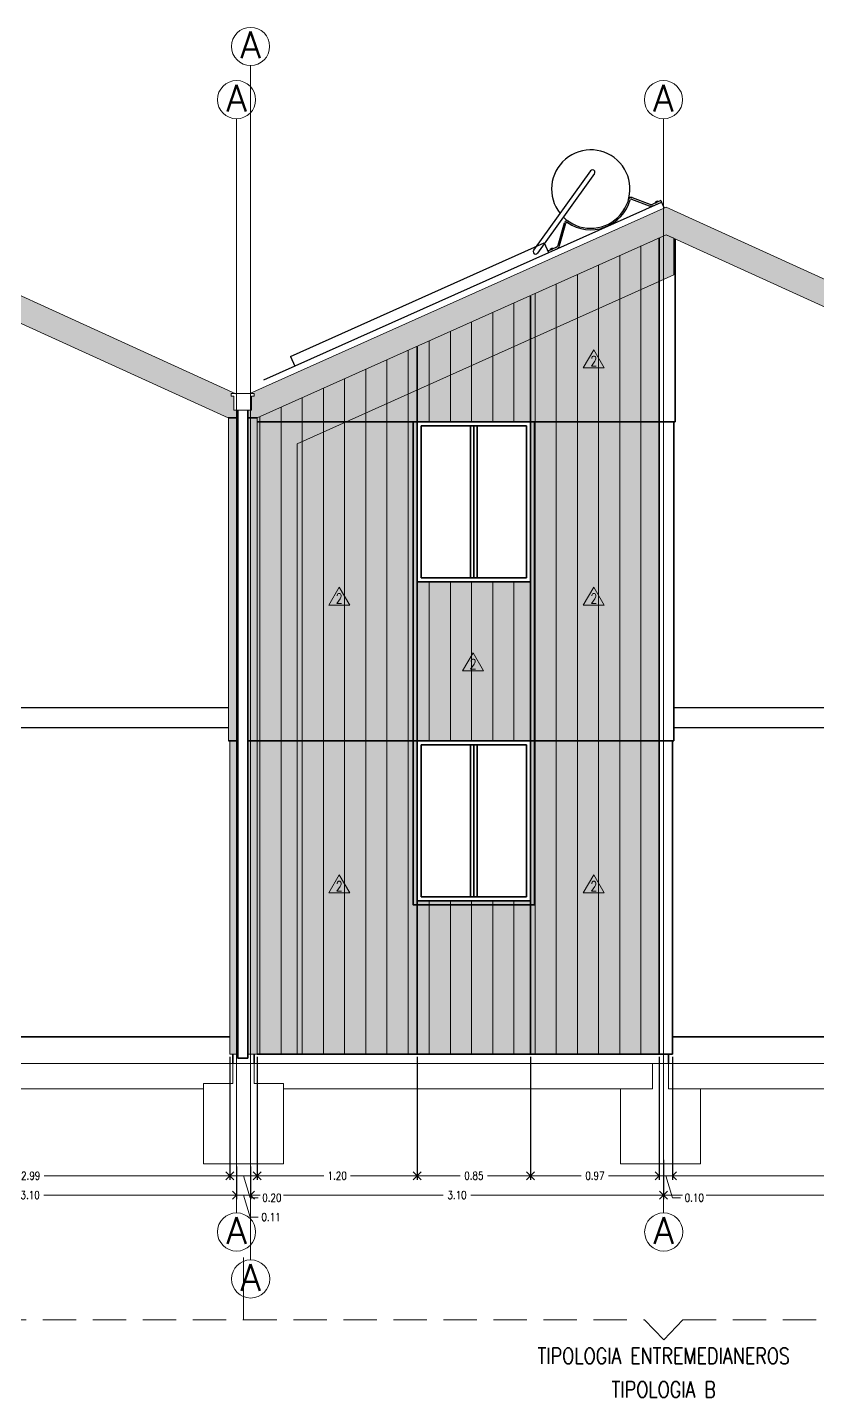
# Model space of a CAD drawing. Header units: inches. Extents: x 10.8 to 60.4, y 12.2 to 79.7.
# Drawn here: x 18.48 to 24.4, y 49.45 to 59.72 of the extents above; entities that cross this region are included whole.
import ezdxf
from ezdxf.enums import TextEntityAlignment as Align

# ---------------------------------------------------------------- set-up
doc = ezdxf.new("R2010")
doc.units = ezdxf.units.IN
doc.header["$MEASUREMENT"] = 0
doc.linetypes.add('HIDDEN', pattern=[0.375, 0.25, -0.125])
doc.layers.get('DEFPOINTS').update_dxf_attribs({"color": 210})
doc.layers.add('_AUX', color=210, linetype='Continuous', lineweight=18, plot=False)
for name, color, linetype, lineweight in [('A-ANNO-DIMS', 3, 'Continuous', 18), ('A-ANNO-SYMB', 3, 'Continuous', 18), ('A-ANNO-TEXT', 3, 'Continuous', 18), ('A-ELEV-IDEN', 3, 'Continuous', 18), ('A-ELEV-MBE1', 7, 'Continuous', 35), ('A-ELEV-MBE2', 4, 'Continuous', 25), ('A-ELEV-PATT', 8, 'Continuous', 18)]:
    doc.layers.add(name, color=color, linetype=linetype, lineweight=lineweight)
doc.styles.add('E-ROMANS', font='romans.shx', dxfattribs={"width": 0.8})
doc.dimstyles.new('E-0050_ARW_12', dxfattribs={"dimscale": 0.001, "dimtxt": 60, "dimasz": 60, "dimexe": 30, "dimexo": 20, "dimgap": 30, "dimtad": 0, "dimzin": 0, "dimdsep": 46, "dimtxsty": 'E-ROMANS', "dimblk": 'OPEN90', "dimcen": 30, "dimclrd": 256, "dimclre": 256, "dimclrt": 256, "dimadec": 0, "dimazin": 0, "dimtfac": 1, "dimtmove": 1, "dimatfit": 3, "dimldrblk": 'OPEN90', "dimfxl": 1, "dimtfill": 1, "dimtolj": 1, "dimtzin": 0, "dimlwd": -1, "dimarcsym": 0})
pattern_1 = [(90, (-443.64682, 65.54567), (-0.15875, 1e-17), [])]

# ---------------------------------------------------------------- blocks, each defined once
blk = doc.blocks.new('_Open90')
at = {"color": 0, "linetype": 'ByBlock', "lineweight": -2}
for p, q in [((0, 0), (-1, 0)), ((-0.5, 0.5), (0, 0)), ((0, 0), (-0.5, -0.5))]:
    blk.add_line(p, q, dxfattribs=at)
blk = doc.blocks.new('*D1663')
at = {"layer": 'A-ANNO-DIMS', "lineweight": -2, "transparency": 16777216}
for p, q in [((16.948, 51.236), (16.948, 50.941)), ((20.045, 51.186), (20.045, 50.941))]:
    blk.add_line(p, q, dxfattribs=at)
at = {"layer": 'A-ANNO-DIMS', "transparency": 16777216}
for p, q in [((17.008, 50.971), (18.394, 50.971)), ((19.985, 50.971), (18.6, 50.971))]:
    blk.add_line(p, q, dxfattribs=at)
at = {"layer": 'DEFPOINTS', "color": 0, "transparency": 16777216}
for p in [(16.948, 51.256), (20.045, 51.206), (20.045, 50.971)]:
    blk.add_point(p, dxfattribs=at)
at = {"layer": 'A-ANNO-DIMS', "transparency": 16777216, "xscale": 0.06, "yscale": 0.06, "zscale": 0.06, "rotation": 180}
blk.add_blockref('_Open90', (16.948, 50.971), dxfattribs=at)
at = {"layer": 'A-ANNO-DIMS', "transparency": 16777216, "xscale": 0.06, "yscale": 0.06, "zscale": 0.06}
blk.add_blockref('_Open90', (20.045, 50.971), dxfattribs=at)
at = {"layer": 'A-ANNO-DIMS', "transparency": 16777216, "insert": (18.497, 50.971), "char_height": 0.06, "attachment_point": 5, "style": 'E-ROMANS', "bg_fill": 3, "box_fill_scale": 1.25, "bg_fill_color": 256, "bg_fill_true_color": 13158600, "bg_fill_transparency": 0}
blk.add_mtext('\\A1;3.10', dxfattribs=at)
blk = doc.blocks.new('*D1664')
at = {"layer": 'A-ANNO-DIMS', "lineweight": -2, "transparency": 16777216}
for p, q in [((20.045, 51.186), (20.045, 50.941)), ((20.15, 51.186), (20.15, 50.941))]:
    blk.add_line(p, q, dxfattribs=at)
at = {"layer": 'A-ANNO-DIMS', "transparency": 16777216}
for p, q in [((19.985, 50.971), (19.925, 50.971)), ((20.045, 50.971), (20.15, 50.971)), ((20.045, 50.971), (20.15, 50.971)), ((20.098, 50.971), (20.147, 50.806)), ((20.21, 50.971), (20.27, 50.971)), ((20.147, 50.806), (20.207, 50.806))]:
    blk.add_line(p, q, dxfattribs=at)
at = {"layer": 'DEFPOINTS', "color": 0, "transparency": 16777216}
for p in [(20.045, 51.206), (20.15, 51.206), (20.15, 50.971)]:
    blk.add_point(p, dxfattribs=at)
at = {"layer": 'A-ANNO-DIMS', "transparency": 16777216, "xscale": 0.06, "yscale": 0.06, "zscale": 0.06}
blk.add_blockref('_Open90', (20.045, 50.971), dxfattribs=at)
at = {"layer": 'A-ANNO-DIMS', "transparency": 16777216, "xscale": 0.06, "yscale": 0.06, "zscale": 0.06, "rotation": 180}
blk.add_blockref('_Open90', (20.15, 50.971), dxfattribs=at)
at = {"layer": 'A-ANNO-DIMS', "transparency": 16777216, "insert": (20.304, 50.806), "char_height": 0.06, "attachment_point": 5, "style": 'E-ROMANS', "bg_fill": 3, "box_fill_scale": 1.25, "bg_fill_color": 256, "bg_fill_true_color": 13158600, "bg_fill_transparency": 0}
blk.add_mtext('\\A1;0.11', dxfattribs=at)
blk = doc.blocks.new('*D1665')
at = {"layer": 'A-ANNO-DIMS', "lineweight": -2, "transparency": 16777216}
for p, q in [((20.15, 51.186), (20.15, 50.941)), ((23.247, 51.236), (23.247, 50.941))]:
    blk.add_line(p, q, dxfattribs=at)
at = {"layer": 'A-ANNO-DIMS', "transparency": 16777216}
for p, q in [((20.21, 50.971), (21.596, 50.971)), ((23.187, 50.971), (21.802, 50.971))]:
    blk.add_line(p, q, dxfattribs=at)
at = {"layer": 'DEFPOINTS', "color": 0, "transparency": 16777216}
for p in [(23.247, 51.256), (20.15, 51.206), (23.247, 50.971)]:
    blk.add_point(p, dxfattribs=at)
at = {"layer": 'A-ANNO-DIMS', "transparency": 16777216, "xscale": 0.06, "yscale": 0.06, "zscale": 0.06, "rotation": 180}
blk.add_blockref('_Open90', (20.15, 50.971), dxfattribs=at)
at = {"layer": 'A-ANNO-DIMS', "transparency": 16777216, "xscale": 0.06, "yscale": 0.06, "zscale": 0.06}
blk.add_blockref('_Open90', (23.247, 50.971), dxfattribs=at)
at = {"layer": 'A-ANNO-DIMS', "transparency": 16777216, "insert": (21.699, 50.971), "char_height": 0.06, "attachment_point": 5, "style": 'E-ROMANS', "bg_fill": 3, "box_fill_scale": 1.25, "bg_fill_color": 256, "bg_fill_true_color": 13158600, "bg_fill_transparency": 0}
blk.add_mtext('\\A1;3.10', dxfattribs=at)
blk = doc.blocks.new('*D1598')
at = {"layer": 'A-ANNO-DIMS', "lineweight": -2, "transparency": 16777216}
for p, q in [((23.247, 51.236), (23.247, 50.941)), ((26.344, 51.236), (26.344, 50.941))]:
    blk.add_line(p, q, dxfattribs=at)
at = {"layer": 'A-ANNO-DIMS', "transparency": 16777216}
for p, q in [((23.307, 50.971), (24.693, 50.971)), ((26.284, 50.971), (24.899, 50.971))]:
    blk.add_line(p, q, dxfattribs=at)
at = {"layer": 'DEFPOINTS', "color": 0, "transparency": 16777216}
for p in [(23.247, 51.256), (26.344, 51.256), (26.344, 50.971)]:
    blk.add_point(p, dxfattribs=at)
at = {"layer": 'A-ANNO-DIMS', "transparency": 16777216, "xscale": 0.06, "yscale": 0.06, "zscale": 0.06, "rotation": 180}
blk.add_blockref('_Open90', (23.247, 50.971), dxfattribs=at)
at = {"layer": 'A-ANNO-DIMS', "transparency": 16777216, "xscale": 0.06, "yscale": 0.06, "zscale": 0.06}
blk.add_blockref('_Open90', (26.344, 50.971), dxfattribs=at)
at = {"layer": 'A-ANNO-DIMS', "transparency": 16777216, "insert": (24.796, 50.971), "char_height": 0.06, "attachment_point": 5, "style": 'E-ROMANS', "bg_fill": 3, "box_fill_scale": 1.25, "bg_fill_color": 256, "bg_fill_true_color": 13158600, "bg_fill_transparency": 0}
blk.add_mtext('\\A1;3.10', dxfattribs=at)
blk = doc.blocks.new('*D1671')
at = {"layer": 'A-ANNO-DIMS', "lineweight": -2, "transparency": 16777216}
for p, q in [((17.007, 52.006), (17.007, 51.086)), ((19.996, 52.006), (19.996, 51.086))]:
    blk.add_line(p, q, dxfattribs=at)
at = {"layer": 'A-ANNO-DIMS', "transparency": 16777216}
for p, q in [((17.067, 51.116), (18.399, 51.116)), ((19.936, 51.116), (18.603, 51.116))]:
    blk.add_line(p, q, dxfattribs=at)
at = {"layer": 'DEFPOINTS', "color": 0, "transparency": 16777216}
for p in [(17.007, 52.026), (19.996, 52.026), (19.996, 51.116)]:
    blk.add_point(p, dxfattribs=at)
at = {"layer": 'A-ANNO-DIMS', "transparency": 16777216, "xscale": 0.06, "yscale": 0.06, "zscale": 0.06, "rotation": 180}
blk.add_blockref('_Open90', (17.007, 51.116), dxfattribs=at)
at = {"layer": 'A-ANNO-DIMS', "transparency": 16777216, "xscale": 0.06, "yscale": 0.06, "zscale": 0.06}
blk.add_blockref('_Open90', (19.996, 51.116), dxfattribs=at)
at = {"layer": 'A-ANNO-DIMS', "transparency": 16777216, "insert": (18.501, 51.116), "char_height": 0.06, "attachment_point": 5, "style": 'E-ROMANS', "bg_fill": 3, "box_fill_scale": 1.25, "bg_fill_color": 256, "bg_fill_true_color": 13158600, "bg_fill_transparency": 0}
blk.add_mtext('\\A1;2.99', dxfattribs=at)
blk = doc.blocks.new('*D1672')
at = {"layer": 'A-ANNO-DIMS', "lineweight": -2, "transparency": 16777216}
for p, q in [((19.996, 52.006), (19.996, 51.086)), ((20.2, 52.006), (20.2, 51.086))]:
    blk.add_line(p, q, dxfattribs=at)
at = {"layer": 'A-ANNO-DIMS', "transparency": 16777216}
for p, q in [((20.056, 51.116), (20.14, 51.116)), ((20.098, 51.116), (20.147, 50.951)), ((20.147, 50.951), (20.207, 50.951))]:
    blk.add_line(p, q, dxfattribs=at)
at = {"layer": 'DEFPOINTS', "color": 0, "transparency": 16777216}
for p in [(19.996, 52.026), (20.2, 52.026), (20.2, 51.116)]:
    blk.add_point(p, dxfattribs=at)
at = {"layer": 'A-ANNO-DIMS', "transparency": 16777216, "xscale": 0.06, "yscale": 0.06, "zscale": 0.06, "rotation": 180}
blk.add_blockref('_Open90', (19.996, 51.116), dxfattribs=at)
at = {"layer": 'A-ANNO-DIMS', "transparency": 16777216, "xscale": 0.06, "yscale": 0.06, "zscale": 0.06}
blk.add_blockref('_Open90', (20.2, 51.116), dxfattribs=at)
at = {"layer": 'A-ANNO-DIMS', "transparency": 16777216, "insert": (20.31, 50.951), "char_height": 0.06, "attachment_point": 5, "style": 'E-ROMANS', "bg_fill": 3, "box_fill_scale": 1.25, "bg_fill_color": 256, "bg_fill_true_color": 13158600, "bg_fill_transparency": 0}
blk.add_mtext('\\A1;0.20', dxfattribs=at)
blk = doc.blocks.new('*D1673')
at = {"layer": 'A-ANNO-DIMS', "lineweight": -2, "transparency": 16777216}
for p, q in [((20.2, 52.006), (20.2, 51.086)), ((21.4, 52.006), (21.4, 51.086))]:
    blk.add_line(p, q, dxfattribs=at)
at = {"layer": 'A-ANNO-DIMS', "transparency": 16777216}
for p, q in [((20.26, 51.116), (20.7, 51.116)), ((21.34, 51.116), (20.899, 51.116))]:
    blk.add_line(p, q, dxfattribs=at)
at = {"layer": 'DEFPOINTS', "color": 0, "transparency": 16777216}
for p in [(20.2, 52.026), (21.4, 52.026), (21.4, 51.116)]:
    blk.add_point(p, dxfattribs=at)
at = {"layer": 'A-ANNO-DIMS', "transparency": 16777216, "xscale": 0.06, "yscale": 0.06, "zscale": 0.06, "rotation": 180}
blk.add_blockref('_Open90', (20.2, 51.116), dxfattribs=at)
at = {"layer": 'A-ANNO-DIMS', "transparency": 16777216, "xscale": 0.06, "yscale": 0.06, "zscale": 0.06}
blk.add_blockref('_Open90', (21.4, 51.116), dxfattribs=at)
at = {"layer": 'A-ANNO-DIMS', "transparency": 16777216, "insert": (20.8, 51.116), "char_height": 0.06, "attachment_point": 5, "style": 'E-ROMANS', "bg_fill": 3, "box_fill_scale": 1.25, "bg_fill_color": 256, "bg_fill_true_color": 13158600, "bg_fill_transparency": 0}
blk.add_mtext('\\A1;1.20', dxfattribs=at)
blk = doc.blocks.new('*D1674')
at = {"layer": 'A-ANNO-DIMS', "lineweight": -2, "transparency": 16777216}
for p, q in [((21.4, 52.006), (21.4, 51.086)), ((22.25, 52.006), (22.25, 51.086))]:
    blk.add_line(p, q, dxfattribs=at)
at = {"layer": 'A-ANNO-DIMS', "transparency": 16777216}
for p, q in [((21.46, 51.116), (21.722, 51.116)), ((22.19, 51.116), (21.928, 51.116))]:
    blk.add_line(p, q, dxfattribs=at)
at = {"layer": 'DEFPOINTS', "color": 0, "transparency": 16777216}
for p in [(21.4, 52.026), (22.25, 52.026), (22.25, 51.116)]:
    blk.add_point(p, dxfattribs=at)
at = {"layer": 'A-ANNO-DIMS', "transparency": 16777216, "xscale": 0.06, "yscale": 0.06, "zscale": 0.06, "rotation": 180}
blk.add_blockref('_Open90', (21.4, 51.116), dxfattribs=at)
at = {"layer": 'A-ANNO-DIMS', "transparency": 16777216, "xscale": 0.06, "yscale": 0.06, "zscale": 0.06}
blk.add_blockref('_Open90', (22.25, 51.116), dxfattribs=at)
at = {"layer": 'A-ANNO-DIMS', "transparency": 16777216, "insert": (21.825, 51.116), "char_height": 0.06, "attachment_point": 5, "style": 'E-ROMANS', "bg_fill": 3, "box_fill_scale": 1.25, "bg_fill_color": 256, "bg_fill_true_color": 13158600, "bg_fill_transparency": 0}
blk.add_mtext('\\A1;0.85', dxfattribs=at)
blk = doc.blocks.new('*D1675')
at = {"layer": 'A-ANNO-DIMS', "lineweight": -2, "transparency": 16777216}
for p, q in [((22.25, 52.006), (22.25, 51.086)), ((23.216, 52.006), (23.216, 51.086))]:
    blk.add_line(p, q, dxfattribs=at)
at = {"layer": 'A-ANNO-DIMS', "transparency": 16777216}
for p, q in [((22.31, 51.116), (22.63, 51.116)), ((23.156, 51.116), (22.836, 51.116))]:
    blk.add_line(p, q, dxfattribs=at)
at = {"layer": 'DEFPOINTS', "color": 0, "transparency": 16777216}
for p in [(22.25, 52.026), (23.216, 52.026), (23.216, 51.116)]:
    blk.add_point(p, dxfattribs=at)
at = {"layer": 'A-ANNO-DIMS', "transparency": 16777216, "xscale": 0.06, "yscale": 0.06, "zscale": 0.06, "rotation": 180}
blk.add_blockref('_Open90', (22.25, 51.116), dxfattribs=at)
at = {"layer": 'A-ANNO-DIMS', "transparency": 16777216, "xscale": 0.06, "yscale": 0.06, "zscale": 0.06}
blk.add_blockref('_Open90', (23.216, 51.116), dxfattribs=at)
at = {"layer": 'A-ANNO-DIMS', "transparency": 16777216, "insert": (22.733, 51.116), "char_height": 0.06, "attachment_point": 5, "style": 'E-ROMANS', "bg_fill": 3, "box_fill_scale": 1.25, "bg_fill_color": 256, "bg_fill_true_color": 13158600, "bg_fill_transparency": 0}
blk.add_mtext('\\A1;0.97', dxfattribs=at)
blk = doc.blocks.new('*D1676')
at = {"layer": 'A-ANNO-DIMS', "lineweight": -2, "transparency": 16777216}
for p, q in [((23.216, 52.006), (23.216, 51.086)), ((23.316, 52.006), (23.316, 51.086))]:
    blk.add_line(p, q, dxfattribs=at)
at = {"layer": 'A-ANNO-DIMS', "transparency": 16777216}
for p, q in [((23.156, 51.116), (23.096, 51.116)), ((23.216, 51.116), (23.316, 51.116)), ((23.216, 51.116), (23.316, 51.116)), ((23.266, 51.116), (23.315, 50.951)), ((23.376, 51.116), (23.436, 51.116)), ((23.315, 50.951), (23.375, 50.951))]:
    blk.add_line(p, q, dxfattribs=at)
at = {"layer": 'DEFPOINTS', "color": 0, "transparency": 16777216}
for p in [(23.216, 52.026), (23.316, 52.026), (23.316, 51.116)]:
    blk.add_point(p, dxfattribs=at)
at = {"layer": 'A-ANNO-DIMS', "transparency": 16777216, "xscale": 0.06, "yscale": 0.06, "zscale": 0.06}
blk.add_blockref('_Open90', (23.216, 51.116), dxfattribs=at)
at = {"layer": 'A-ANNO-DIMS', "transparency": 16777216, "xscale": 0.06, "yscale": 0.06, "zscale": 0.06, "rotation": 180}
blk.add_blockref('_Open90', (23.316, 51.116), dxfattribs=at)
at = {"layer": 'A-ANNO-DIMS', "transparency": 16777216, "insert": (23.478, 50.951), "char_height": 0.06, "attachment_point": 5, "style": 'E-ROMANS', "bg_fill": 3, "box_fill_scale": 1.25, "bg_fill_color": 256, "bg_fill_true_color": 13158600, "bg_fill_transparency": 0}
blk.add_mtext('\\A1;0.10', dxfattribs=at)
blk = doc.blocks.new('*D1677')
at = {"layer": 'A-ANNO-DIMS', "lineweight": -2, "transparency": 16777216}
for p, q in [((23.316, 52.006), (23.316, 51.086)), ((26.295, 52.006), (26.295, 51.086))]:
    blk.add_line(p, q, dxfattribs=at)
at = {"layer": 'A-ANNO-DIMS', "transparency": 16777216}
for p, q in [((23.376, 51.116), (24.702, 51.116)), ((26.235, 51.116), (24.908, 51.116))]:
    blk.add_line(p, q, dxfattribs=at)
at = {"layer": 'DEFPOINTS', "color": 0, "transparency": 16777216}
for p in [(23.316, 52.026), (26.295, 52.026), (26.295, 51.116)]:
    blk.add_point(p, dxfattribs=at)
at = {"layer": 'A-ANNO-DIMS', "transparency": 16777216, "xscale": 0.06, "yscale": 0.06, "zscale": 0.06, "rotation": 180}
blk.add_blockref('_Open90', (23.316, 51.116), dxfattribs=at)
at = {"layer": 'A-ANNO-DIMS', "transparency": 16777216, "xscale": 0.06, "yscale": 0.06, "zscale": 0.06}
blk.add_blockref('_Open90', (26.295, 51.116), dxfattribs=at)
at = {"layer": 'A-ANNO-DIMS', "transparency": 16777216, "insert": (24.805, 51.116), "char_height": 0.06, "attachment_point": 5, "style": 'E-ROMANS', "bg_fill": 3, "box_fill_scale": 1.25, "bg_fill_color": 256, "bg_fill_true_color": 13158600, "bg_fill_transparency": 0}
blk.add_mtext('\\A1;2.98', dxfattribs=at)

msp = doc.modelspace()

# ---------------------------------------------------------------- hatches: boundary and pattern name
at = {"layer": 'A-ELEV-PATT'}
h = msp.add_hatch(color=252, dxfattribs=at)
h.paths.add_polyline_path([(13.901, 56.796), (13.79, 56.796), (13.79, 54.376), (13.901, 54.376)])
h.paths.add_polyline_path([(13.901, 54.376), (13.802, 54.376), (13.802, 52.026), (13.901, 52.026)])
h.paths.add_polyline_path([(16.968, 58.169), (16.969, 58.375), (13.79, 56.952), (13.79, 56.796), (13.901, 56.796)])
h.paths.add_polyline_path([(16.969, 58.375), (16.968, 58.169), (19.983, 56.796), (20.054, 56.796), (20.054, 56.854), (20.026, 56.854), (20.026, 56.958), (20.006, 56.958), (20.006, 56.978), (20.038, 56.978)])
h.paths.add_polyline_path([(20.054, 56.796), (19.984, 56.796), (19.984, 54.376), (20.054, 54.376)])
h.paths.add_polyline_path([(20.2, 56.796), (20.129, 56.796), (20.129, 54.376), (20.2, 54.376)])
h.paths.add_polyline_path([(20.054, 54.376), (19.996, 54.376), (19.996, 52.026), (20.054, 52.026)])
h.paths.add_polyline_path([(20.2, 54.376), (20.129, 54.376), (20.129, 52.026), (20.2, 52.026)])
h = msp.add_hatch(color=252, dxfattribs=at)
h.paths.add_polyline_path([(23.268, 58.375), (20.146, 56.978), (20.178, 56.978), (20.178, 56.958), (20.158, 56.958), (20.158, 56.854), (20.129, 56.854), (20.129, 56.796), (20.2, 56.796), (23.267, 58.169), (26.282, 56.796), (26.353, 56.796), (26.353, 56.854), (26.325, 56.854), (26.325, 56.958), (26.305, 56.958), (26.305, 56.978), (26.337, 56.978)])
h.paths.add_polyline_path([(29.566, 58.169), (32.595, 56.79), (32.715, 56.79), (32.715, 56.807), (32.705, 56.807), (32.705, 56.947), (29.567, 58.375), (26.445, 56.978), (26.477, 56.978), (26.477, 56.958), (26.457, 56.958), (26.457, 56.854), (26.428, 56.854), (26.428, 56.796), (26.499, 56.796)])
h.paths.add_polyline_path([(32.715, 56.79), (32.595, 56.79), (32.595, 54.376), (32.715, 54.376)])
h.paths.add_polyline_path([(32.703, 54.376), (32.583, 54.376), (32.583, 52.026), (32.703, 52.026)])
h.paths.add_polyline_path([(26.353, 54.376), (26.295, 54.376), (26.295, 52.026), (26.353, 52.026)])
h.paths.add_polyline_path([(26.499, 54.376), (26.428, 54.376), (26.428, 52.026), (26.499, 52.026)])
h.paths.add_polyline_path([(26.499, 56.796), (26.428, 56.796), (26.428, 54.376), (26.499, 54.376)])
h.paths.add_polyline_path([(26.353, 56.796), (26.283, 56.796), (26.283, 54.376), (26.353, 54.376)])
h = msp.add_hatch(color=256, dxfattribs=at)
h.paths.add_polyline_path([(23.216, 58.146), (20.2, 56.796), (20.2, 56.766), (23.216, 56.766)])
h.paths.add_polyline_path([(21.4, 56.766), (20.2, 56.766), (20.2, 54.376), (21.4, 54.376), (21.4, 55.566)])
h.paths.add_polyline_path([(23.216, 56.766), (22.25, 56.766), (22.25, 55.566), (22.25, 54.376), (23.216, 54.376), (23.216, 54.376)])
h.paths.add_polyline_path([(23.216, 54.376), (22.25, 54.376), (22.25, 53.176), (22.25, 52.026), (23.216, 52.026)])
h.paths.add_polyline_path([(22.25, 53.176), (21.4, 53.176), (21.4, 52.026), (22.25, 52.026)])
h.paths.add_polyline_path([(21.4, 53.176), (21.4, 54.376), (20.2, 54.376), (20.2, 52.026), (21.4, 52.026)])
h = msp.add_hatch(dxfattribs=at)
h.set_pattern_fill('LINE', color=256, scale=0.05, angle=90, style=0)
h.set_pattern_definition(pattern_1)
h.paths.add_polyline_path([(23.216, 58.146), (20.2, 56.796), (20.2, 56.766), (23.216, 56.766)])
h.paths.add_polyline_path([(21.4, 56.766), (20.2, 56.766), (20.2, 54.376), (21.4, 54.376), (21.4, 55.566)])
h.paths.add_polyline_path([(23.216, 56.766), (22.25, 56.766), (22.25, 55.566), (22.25, 54.376), (23.216, 54.376), (23.216, 54.376)])
h.paths.add_polyline_path([(23.216, 54.376), (22.25, 54.376), (22.25, 53.176), (22.25, 52.026), (23.216, 52.026)])
h.paths.add_polyline_path([(22.25, 53.176), (21.4, 53.176), (21.4, 52.026), (22.25, 52.026)])
h.paths.add_polyline_path([(21.4, 53.176), (21.4, 54.376), (20.2, 54.376), (20.2, 52.026), (21.4, 52.026)])
h = msp.add_hatch(color=252, dxfattribs=at)
h.paths.add_polyline_path([(22.28, 56.766), (22.25, 56.766), (22.25, 55.566), (22.25, 54.376), (22.28, 54.376)])
h.paths.add_polyline_path([(22.28, 54.376), (22.25, 54.376), (22.25, 53.176), (22.25, 53.146), (22.28, 53.146)])
h.paths.add_polyline_path([(22.25, 53.176), (21.4, 53.176), (21.4, 53.146), (22.25, 53.146)])
h.paths.add_polyline_path([(21.4, 54.376), (21.37, 54.376), (21.37, 53.146), (21.4, 53.146), (21.4, 53.176)])
h.paths.add_polyline_path([(21.4, 55.566), (21.4, 56.766), (21.37, 56.766), (21.37, 54.376), (21.4, 54.376)])
msp.add_hatch(color=252, dxfattribs=at).paths.add_polyline_path([(22.25, 55.566), (21.4, 55.566), (21.4, 54.376), (22.25, 54.376)])
h = msp.add_hatch(dxfattribs=at)
h.set_pattern_fill('LINE', color=256, scale=0.05, angle=90, style=0)
h.set_pattern_definition(pattern_1)
h.paths.add_polyline_path([(22.25, 55.566), (21.4, 55.566), (21.4, 54.376), (22.25, 54.376)])

# ---------------------------------------------------------------- linework, layer by layer
at = {"layer": 'A-ANNO-SYMB'}
for p, q in [((20.15, 50.485), (20.15, 59.437)), ((20.045, 50.837), (20.045, 59.038)), ((23.247, 59.038), (23.247, 50.837)), ((19.984, 54.376), (19.984, 56.796)), ((20.2, 56.796), (20.2, 54.376)), ((20.2, 54.376), (20.2, 52.026)), ((20.054, 52.026), (19.996, 52.026)), ((20.2, 52.026), (20.129, 52.026)), ((16.986, 51.956), (34.6, 51.956))]:
    msp.add_line(p, q, dxfattribs=at)
for points in [[(20.041, 56.977), (16.969, 58.375)], [(20.146, 56.978), (23.268, 58.375)], [(26.337, 56.978), (23.268, 58.375)], [(19.983, 56.796), (16.968, 58.169)], [(20.2, 56.796), (23.267, 58.169)], [(26.282, 56.796), (23.267, 58.169)], [(19.996, 52.026), (19.996, 54.376)]]:
    msp.add_lwpolyline(points, dxfattribs=at)
msp.add_lwpolyline([(20.006, 56.978), (20.178, 56.978), (20.178, 56.958), (20.158, 56.958), (20.158, 56.854), (20.026, 56.854), (20.026, 56.958), (20.006, 56.958)], close=True, dxfattribs=at)
for centre in [(20.15, 59.58), (20.045, 59.181), (23.247, 59.181), (23.249, 50.694), (20.151, 50.342)]:
    msp.add_circle(centre, 0.143, dxfattribs=at)
at = {"layer": 'A-ANNO-TEXT'}
for points in [[(22.725, 57.307), (22.803, 57.171), (22.646, 57.171)], [(20.815, 55.527), (20.894, 55.391), (20.737, 55.391)], [(22.725, 55.527), (22.803, 55.391), (22.646, 55.391)], [(21.819, 55.036), (21.898, 54.901), (21.741, 54.901)], [(20.815, 53.371), (20.894, 53.235), (20.737, 53.235)], [(22.725, 53.371), (22.803, 53.235), (22.646, 53.235)]]:
    msp.add_lwpolyline(points, close=True, dxfattribs=at)
at = {"layer": 'A-ANNO-TEXT', "linetype": 'HIDDEN'}
for points in [[(13.799, 50.502), (13.799, 50.035), (16.807, 50.035), (16.95, 49.886), (17.093, 50.035), (20.098, 50.035), (20.098, 50.502)], [(20.098, 50.502), (20.098, 50.035), (23.106, 50.035), (23.249, 49.886), (23.392, 50.035), (26.397, 50.035), (26.397, 50.502)]]:
    msp.add_lwpolyline(points, dxfattribs=at)
at = {"layer": 'A-ELEV-IDEN'}
for p, q in [((20.018, 51.806), (20.018, 51.956)), ((20.178, 51.806), (20.178, 51.956)), ((23.165, 51.766), (23.165, 51.956)), ((23.285, 51.766), (23.285, 51.956))]:
    msp.add_line(p, q, dxfattribs=at)
msp.add_lwpolyline([(20.178, 51.806), (20.398, 51.806), (20.398, 51.206), (19.798, 51.206), (19.798, 51.806), (20.018, 51.806)], dxfattribs=at)
at = {"layer": 'A-ELEV-MBE1'}
for p, q in [((23.216, 54.376), (23.216, 58.146)), ((22.25, 56.766), (22.25, 57.708)), ((21.4, 56.766), (21.4, 57.328)), ((20.054, 56.796), (19.983, 56.796)), ((20.054, 56.796), (19.984, 56.796)), ((20.2, 56.796), (20.129, 56.796)), ((20.2, 56.796), (20.129, 56.796)), ((23.336, 56.766), (20.2, 56.766)), ((21.4, 56.766), (21.4, 55.566)), ((21.4, 56.766), (22.25, 56.766)), ((21.43, 56.736), (22.22, 56.736)), ((21.43, 55.596), (21.43, 56.736)), ((21.8, 56.736), (21.8, 55.596)), ((21.825, 56.736), (21.825, 55.596)), ((21.85, 56.736), (21.85, 55.596)), ((22.22, 55.596), (22.22, 56.736)), ((22.25, 56.766), (22.25, 55.566)), ((23.326, 56.766), (23.326, 54.376)), ((21.4, 55.566), (22.25, 55.566)), ((21.4, 54.376), (21.4, 55.566)), ((21.43, 55.596), (22.22, 55.596)), ((22.25, 54.376), (22.25, 55.566)), ((20.054, 54.376), (19.984, 54.376)), ((21.4, 54.376), (20.129, 54.376)), ((21.4, 54.376), (21.4, 53.176)), ((21.4, 54.376), (22.25, 54.376)), ((21.43, 54.346), (22.22, 54.346)), ((21.43, 53.206), (21.43, 54.346)), ((21.8, 54.346), (21.8, 53.206)), ((21.825, 54.346), (21.825, 53.206)), ((21.85, 54.346), (21.85, 53.206)), ((22.22, 53.206), (22.22, 54.346)), ((22.25, 54.376), (22.25, 53.176)), ((22.25, 54.376), (23.326, 54.376)), ((23.216, 52.026), (23.216, 54.376)), ((23.316, 54.376), (23.316, 52.026)), ((21.43, 53.206), (22.22, 53.206)), ((21.4, 53.176), (22.25, 53.176)), ((21.4, 53.176), (21.4, 52.026)), ((22.25, 53.176), (22.25, 52.026)), ((17.007, 52.156), (19.996, 52.156)), ((23.316, 52.156), (26.294, 52.156)), ((20.018, 52.026), (20.018, 51.956)), ((20.178, 51.956), (20.178, 52.026)), ((20.2, 52.026), (23.316, 52.026))]:
    msp.add_line(p, q, dxfattribs=at)
for points in [[(23.336, 56.766), (23.336, 58.138)], [(20.054, 56.854), (20.054, 51.997), (20.129, 51.997), (20.129, 56.854)], [(23.285, 51.956), (23.285, 52.026)]]:
    msp.add_lwpolyline(points, dxfattribs=at)
msp.add_lwpolyline([(21.37, 56.766), (22.28, 56.766), (22.28, 53.146), (21.37, 53.146)], close=True, dxfattribs=at)
at = {"layer": 'A-ELEV-MBE2'}
for p, q in [((22.7, 58.648), (22.273, 58.052)), ((22.729, 58.627), (22.302, 58.031)), ((23.012, 58.447), (23.144, 58.397)), ((23.008, 58.436), (23.14, 58.386)), ((23.228, 58.425), (23.167, 58.398)), ((23.188, 58.415), (23.201, 58.421)), ((23.19, 58.409), (23.188, 58.414)), ((23.193, 58.41), (23.19, 58.416)), ((23.199, 58.419), (23.201, 58.414)), ((23.202, 58.421), (23.204, 58.415)), ((23.228, 58.425), (23.233, 58.414)), ((22.457, 58.091), (22.504, 58.259)), ((22.468, 58.088), (22.515, 58.256)), ((22.44, 58.072), (22.38, 58.045)), ((22.38, 58.045), (22.384, 58.035)), ((22.4, 58.062), (22.414, 58.068)), ((22.402, 58.056), (22.4, 58.062)), ((22.405, 58.057), (22.403, 58.063)), ((22.411, 58.067), (22.414, 58.061)), ((22.414, 58.068), (22.417, 58.062)), ((17.017, 54.626), (19.984, 54.626)), ((23.326, 54.626), (26.283, 54.626)), ((17.017, 54.476), (19.984, 54.476)), ((23.326, 54.476), (26.283, 54.476))]:
    msp.add_line(p, q, dxfattribs=at)
for points in [[(20.25, 57.08), (23.233, 58.414)], [(23.233, 58.414), (23.253, 58.369)], [(20.449, 57.256), (22.352, 58.108)], [(22.352, 58.108), (22.384, 58.035)], [(20.449, 57.256), (20.482, 57.183)]]:
    msp.add_lwpolyline(points, dxfattribs=at)
for centre, radius, start, end in [((22.702, 58.511), 0.294, 225.5684, 218.4373), ((22.715, 58.637), 0.0178, 323.5018, 144.7184), ((23.005, 58.428), 0.0208, 69.1101, 160.1951), ((23.005, 58.428), 0.00927, 69.1393, 157.4318), ((22.702, 58.511), 0.305, 235.3503, 344.8856), ((23.155, 58.425), 0.0414, 249.1101, 294.1101), ((23.155, 58.425), 0.0298, 249.1101, 294.1101), ((23.188, 58.414), 0.000537, 114.1101, 204.1101), ((23.191, 58.416), 0.000537, 114.1101, 204.1101), ((23.19, 58.415), 0.000537, 24.1101, 114.1101), ((23.191, 58.409), 0.000537, 204.1101, 294.1101), ((23.194, 58.41), 0.000537, 204.1101, 294.1101), ((23.193, 58.41), 0.000537, 294.1101, 24.1101), ((23.198, 58.419), 0.000537, 24.1101, 114.1101), ((23.199, 58.42), 0.000537, 114.1101, 204.1101), ((23.201, 58.42), 0.000537, 24.1101, 114.1101), ((23.202, 58.414), 0.000537, 204.1101, 294.1101), ((23.201, 58.413), 0.000537, 294.1101, 24.1101), ((23.204, 58.415), 0.000537, 294.1101, 24.1101), ((22.524, 58.252), 0.0208, 59.8894, 159.9915), ((22.524, 58.252), 0.00926, 62.3083, 153.6229), ((22.288, 58.041), 0.0178, 144.1101, 325.08), ((22.4, 58.062), 0.000537, 114.1101, 204.1101), ((22.402, 58.063), 0.000537, 24.1101, 114.1101), ((22.403, 58.056), 0.000537, 204.1101, 294.1101), ((22.403, 58.063), 0.000537, 114.1101, 204.1101), ((22.406, 58.058), 0.000537, 204.1101, 294.1101), ((22.405, 58.057), 0.000537, 294.1101, 24.1101), ((22.412, 58.067), 0.000537, 114.1101, 204.1101), ((22.411, 58.067), 0.000537, 24.1101, 114.1101), ((22.414, 58.068), 0.000537, 24.1101, 114.1101), ((22.414, 58.061), 0.000537, 204.1101, 294.1101), ((22.413, 58.061), 0.000537, 294.1101, 24.1101), ((22.416, 58.062), 0.000537, 294.1101, 24.1101), ((22.428, 58.099), 0.0298, 294.1101, 344.1101), ((22.428, 58.099), 0.0414, 294.1101, 344.1101)]:
    msp.add_arc(centre, radius, start, end, dxfattribs=at)

# ---------------------------------------------------------------- texts
at = {"layer": 'A-ANNO-TEXT', "char_height": 0.075, "attachment_point": 5, "rotation": 359.9995, "style": 'E-ROMANS'}
for insert in [(22.725, 57.222), (20.815, 55.442), (22.725, 55.442), (21.819, 54.951), (20.815, 53.285), (22.725, 53.285)]:
    msp.add_mtext('\\pi-0.45,l0.45,t0.45;2', dxfattribs=dict(at, insert=insert))
at = {"layer": 'A-ANNO-TEXT', "char_height": 0.12, "attachment_point": 5, "style": 'E-ROMANS'}
for s, insert in [('\\pi-0.36,l0.36,t0.36;TIPOLOGIA ENTREMEDIANEROS', (23.249, 49.765)), ('\\pi-0.36,l0.36,t0.36;TIPOLOGIA B', (23.249, 49.513))]:
    msp.add_mtext(s, dxfattribs=dict(at, insert=insert))
at = {"layer": 'A-ANNO-TEXT', "style": 'E-ROMANS'}
for p in [(20.15, 59.591), (20.045, 59.192), (23.247, 59.192), (23.249, 50.705), (20.151, 50.353)]:
    msp.add_attdef('A', text='0.00', height=0.2, dxfattribs=at).set_placement(p, align=Align.MIDDLE_CENTER)

# ---------------------------------------------------------------- next in the draw order: dimensions: what is measured, and where the dimension line sits
at = {"layer": 'A-ANNO-DIMS'}
dim = msp.add_linear_dim(base=(20.045, 50.971), p1=(16.948, 51.256), p2=(20.045, 51.206), dimstyle='E-0050_ARW_12', dxfattribs=at)
dim.commit()
dim.dimension.update_dxf_attribs({"geometry": '*D1663', "text_midpoint": (18.497, 50.971)})

# ---------------------------------------------------------------- next in the draw order: dimensions: what is measured, and where the dimension line sits
dim = msp.add_linear_dim(base=(20.1503, 50.9709), p1=(20.0452, 51.2061), p2=(20.1503, 51.2061), dimstyle='E-0050_ARW_12', dxfattribs=at)
dim.commit()
dim.dimension.update_dxf_attribs({"geometry": '*D1664', "text_midpoint": (20.2372, 50.8059)})

# ---------------------------------------------------------------- next in the draw order: linework, layer by layer
at = {"layer": 'A-ANNO-SYMB'}
msp.add_circle((20.045, 50.694), 0.143, dxfattribs=at)

# ---------------------------------------------------------------- next in the draw order: texts
at = {"layer": 'A-ANNO-TEXT', "style": 'E-ROMANS'}
msp.add_attdef('A', text='0.00', height=0.2, dxfattribs=at).set_placement((20.045, 50.705), align=Align.MIDDLE_CENTER)

# ---------------------------------------------------------------- next in the draw order: dimensions: what is measured, and where the dimension line sits
at = {"layer": 'A-ANNO-DIMS'}
for base, p1, p2, picture, middle in [((19.996, 51.116), (17.007, 52.026), (19.996, 52.026), '*D1671', (18.501, 51.116)), ((23.247, 50.971), (20.15, 51.206), (23.247, 51.256), '*D1665', (21.699, 50.971))]:
    dim = msp.add_linear_dim(base=base, p1=p1, p2=p2, dimstyle='E-0050_ARW_12', dxfattribs=at)
    dim.commit()
    dim.dimension.update_dxf_attribs({"geometry": picture, "text_midpoint": middle})

# ---------------------------------------------------------------- next in the draw order: linework, layer by layer
at = {"layer": 'A-ELEV-IDEN'}
msp.add_line((17.226, 51.766), (19.798, 51.766), dxfattribs=at)

# ---------------------------------------------------------------- next in the draw order: dimensions: what is measured, and where the dimension line sits
at = {"layer": 'A-ANNO-DIMS'}
for base, p1, p2, picture, middle in [((20.2, 51.116), (19.996, 52.026), (20.2, 52.026), '*D1672', (20.237, 50.951)), ((26.344, 50.971), (23.247, 51.256), (26.344, 51.256), '*D1598', (24.796, 50.971))]:
    dim = msp.add_linear_dim(base=base, p1=p1, p2=p2, dimstyle='E-0050_ARW_12', dxfattribs=at)
    dim.commit()
    dim.dimension.update_dxf_attribs({"geometry": picture, "text_midpoint": middle})

# ---------------------------------------------------------------- next in the draw order: linework, layer by layer
at = {"layer": 'A-ELEV-IDEN'}
msp.add_lwpolyline([(23.285, 51.766), (23.525, 51.766), (23.525, 51.206), (22.925, 51.206), (22.925, 51.766), (23.165, 51.766)], dxfattribs=at)

# ---------------------------------------------------------------- next in the draw order: dimensions: what is measured, and where the dimension line sits
at = {"layer": 'A-ANNO-DIMS'}
dim = msp.add_linear_dim(base=(21.4, 51.116), p1=(20.2, 52.026), p2=(21.4, 52.026), dimstyle='E-0050_ARW_12', dxfattribs=at)
dim.commit()
dim.dimension.update_dxf_attribs({"geometry": '*D1673', "text_midpoint": (20.8, 51.116)})

# ---------------------------------------------------------------- next in the draw order: dimensions: what is measured, and where the dimension line sits
dim = msp.add_linear_dim(base=(22.25, 51.116), p1=(21.4, 52.026), p2=(22.25, 52.026), dimstyle='E-0050_ARW_12', dxfattribs=at)
dim.commit()
dim.dimension.update_dxf_attribs({"geometry": '*D1674', "text_midpoint": (21.825, 51.116)})

# ---------------------------------------------------------------- next in the draw order: dimensions: what is measured, and where the dimension line sits
dim = msp.add_linear_dim(base=(23.216, 51.116), p1=(22.25, 52.026), p2=(23.216, 52.026), dimstyle='E-0050_ARW_12', dxfattribs=at)
dim.commit()
dim.dimension.update_dxf_attribs({"geometry": '*D1675', "text_midpoint": (22.733, 51.116)})

# ---------------------------------------------------------------- next in the draw order: linework, layer by layer
at = {"layer": 'A-ELEV-IDEN'}
msp.add_line((20.398, 51.766), (22.925, 51.766), dxfattribs=at)

# ---------------------------------------------------------------- next in the draw order: dimensions: what is measured, and where the dimension line sits
at = {"layer": 'A-ANNO-DIMS'}
dim = msp.add_linear_dim(base=(23.316, 51.116), p1=(23.216, 52.026), p2=(23.316, 52.026), dimstyle='E-0050_ARW_12', dxfattribs=at)
dim.commit()
dim.dimension.update_dxf_attribs({"geometry": '*D1676', "text_midpoint": (23.405, 50.951)})

# ---------------------------------------------------------------- next in the draw order: dimensions: what is measured, and where the dimension line sits
dim = msp.add_linear_dim(base=(26.295, 51.116), p1=(23.316, 52.026), p2=(26.295, 52.026), dimstyle='E-0050_ARW_12', dxfattribs=at)
dim.commit()
dim.dimension.update_dxf_attribs({"geometry": '*D1677', "text_midpoint": (24.805, 51.116)})

# ---------------------------------------------------------------- next in the draw order: hatches: boundary and pattern name
at = {"layer": 'A-ELEV-PATT'}
h = msp.add_hatch(dxfattribs=at)
h.set_pattern_fill('DOTS', color=256, scale=0.03, angle=90, style=0)
h.set_pattern_definition([(90, (-437.34778, 65.54567), (-0.047625, 0.0238125), [0, -0.047625])])
h.paths.add_polyline_path([(23.326, 57.867), (23.326, 58.142), (23.267, 58.169), (20.2, 56.796), (20.2, 52.026), (20.5, 52.026), (20.5, 56.602)])

# ---------------------------------------------------------------- next in the draw order: linework, layer by layer
at = {"layer": '_AUX'}
msp.add_lwpolyline([(23.326, 57.867), (23.326, 58.142), (23.267, 58.169), (20.2, 56.796), (20.2, 52.026), (20.5, 52.026), (20.5, 56.602)], close=True, dxfattribs=at)
at = {"layer": 'A-ELEV-IDEN'}
msp.add_line((23.525, 51.766), (26.097, 51.766), dxfattribs=at)

doc.saveas('drawing.dxf')
